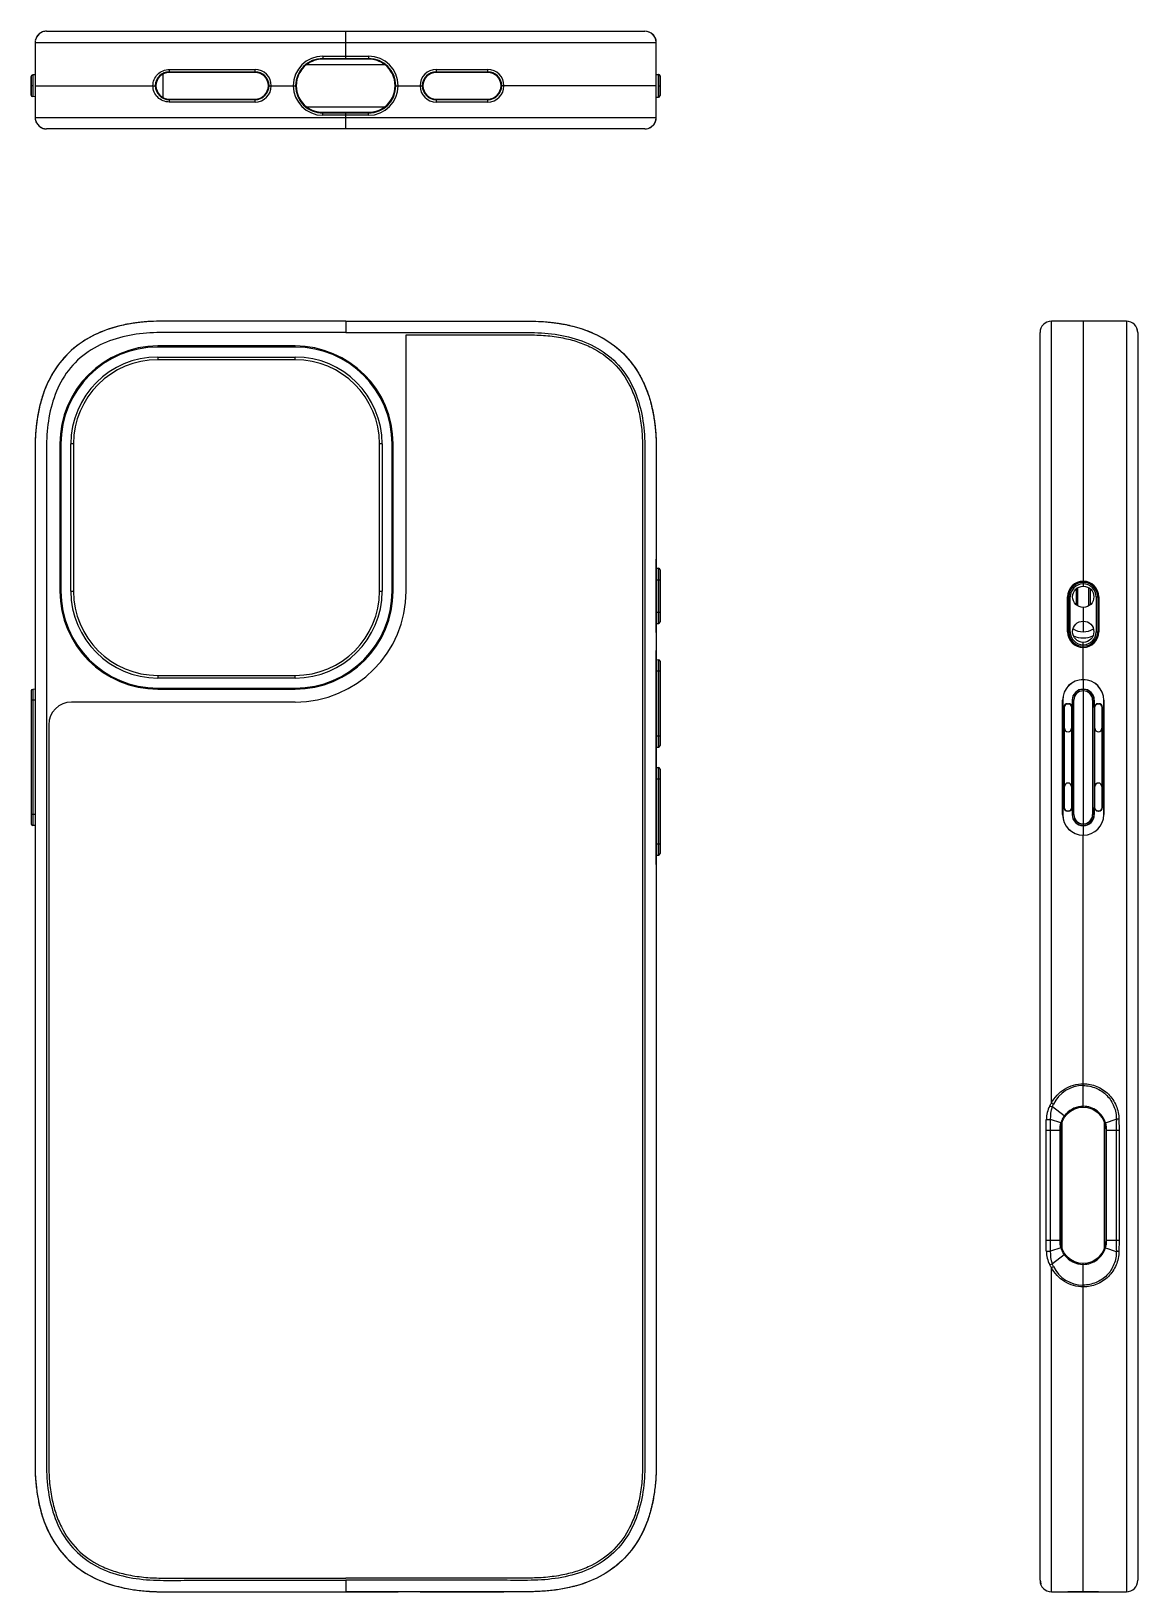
# Model space of a CAD drawing. Header units: millimetres. Extents: x 506 to 651, y 356 to 562.
import ezdxf

# ---------------------------------------------------------------- set-up
doc = ezdxf.new("R2010")
doc.units = ezdxf.units.MM
doc.header["$LTSCALE"] = 65.395
doc.layers.get('0').update_dxf_attribs({"linetype": 'CONTINUOUS'})

msp = doc.modelspace()

# ---------------------------------------------------------------- linework, layer by layer
at = {"color": 7, "linetype": 'Continuous'}
for p, q in [((508, 561.57), (507.48, 561.48)), ((508, 561.57), (586.67, 561.57)), ((547.34, 557.99), (547.34, 561.57)), ((506.51, 560.28), (506.5, 560.07)), ((506.5, 560.07), (506.5, 550.22)), ((506.5, 560.07), (588.17, 560.07)), ((588.17, 550.22), (588.17, 560.07)), ((524.15, 556.54), (524.15, 556.15)), ((524.15, 556.54), (535.42, 556.54)), ((535.42, 556.15), (535.42, 556.54)), ((552.47, 557.17), (542.2, 557.17)), ((544.34, 558.29), (544.34, 557.89)), ((544.34, 558.29), (550.34, 558.29)), ((544.34, 557.99), (550.34, 557.99)), ((550.34, 557.89), (544.34, 557.89)), ((550.34, 558.29), (550.34, 557.89)), ((559.25, 556.54), (566.01, 556.54)), ((559.25, 556.54), (559.25, 556.15)), ((566.01, 556.15), (566.01, 556.54)), ((506, 554.4), (506, 555.63)), ((506, 555.63), (506, 555.38)), ((506, 555.38), (506, 554.64)), ((506, 554.64), (506, 554.4)), ((506.19, 554.4), (506, 554.4)), ((506, 553.23), (506, 554.4)), ((506, 554.4), (506, 554.02)), ((506.5, 555.84), (506.19, 555.83)), ((506.19, 555.83), (506.19, 552.97)), ((506.5, 554.4), (522.31, 554.4)), ((523.35, 552.84), (523.35, 555.95)), ((524.15, 556.24), (535.42, 556.24)), ((535.42, 556.15), (524.15, 556.15)), ((537.26, 554.4), (540.75, 554.4)), ((553.92, 554.4), (557.41, 554.4)), ((559.25, 556.24), (566.01, 556.24)), ((566.01, 556.15), (559.25, 556.15)), ((588.17, 554.4), (567.85, 554.4)), ((588.17, 555.9), (588.47, 555.9)), ((588.17, 555.89), (588.48, 555.87)), ((588.47, 555.87), (588.47, 555.9)), ((588.48, 552.92), (588.48, 555.87)), ((588.48, 554.4), (588.67, 554.4)), ((588.67, 555.69), (588.67, 555.7)), ((588.67, 555.7), (588.67, 555.69)), ((588.67, 555.69), (588.67, 555.68)), ((588.67, 555.67), (588.67, 555.61)), ((588.67, 555.43), (588.67, 555.67)), ((588.67, 555.67), (588.67, 555.61)), ((588.67, 555.61), (588.67, 554.4)), ((588.67, 554.79), (588.67, 555.43)), ((588.67, 555.36), (588.67, 555.21)), ((588.67, 555.21), (588.67, 554.4)), ((588.67, 554.4), (588.67, 554.79)), ((588.67, 554.4), (588.67, 553.44)), ((588.67, 554.4), (588.67, 553.12)), ((588.67, 554), (588.67, 554.4)), ((506, 554.02), (506, 553.4)), ((506, 553.4), (506, 553.17)), ((506, 553.17), (506, 553.23)), ((506.5, 552.95), (506.19, 552.97)), ((524.15, 552.65), (524.15, 552.26)), ((524.15, 552.65), (535.42, 552.65)), ((535.42, 552.26), (524.15, 552.26)), ((535.42, 552.26), (535.42, 552.65)), ((559.25, 552.65), (566.01, 552.65)), ((559.25, 552.65), (559.25, 552.26)), ((566.01, 552.56), (559.25, 552.56)), ((566.01, 552.26), (559.25, 552.26)), ((566.01, 552.26), (566.01, 552.65)), ((588.17, 552.91), (588.48, 552.92)), ((588.17, 552.9), (588.47, 552.9)), ((588.47, 552.9), (588.47, 552.92)), ((588.67, 553.36), (588.67, 554)), ((588.67, 553.12), (588.67, 553.36)), ((588.67, 553.12), (588.67, 553.18)), ((588.67, 553.11), (588.67, 553.16)), ((588.67, 553.11), (588.67, 553.11)), ((588.67, 553.11), (588.67, 553.1)), ((588.67, 553.1), (588.67, 553.11)), ((506.5, 550.22), (506.51, 550.01)), ((506.5, 550.22), (588.17, 550.22)), ((542.2, 551.62), (552.47, 551.62)), ((544.34, 550.51), (544.34, 550.91)), ((544.34, 550.91), (550.34, 550.91)), ((550.34, 550.81), (544.34, 550.81)), ((550.34, 550.51), (544.34, 550.51)), ((547.34, 548.72), (547.34, 550.81)), ((550.34, 550.51), (550.34, 550.91)), ((506.51, 550.01), (506.68, 549.5)), ((507.47, 548.82), (508, 548.72)), ((586.67, 548.72), (508, 548.72)), ((586.67, 548.72), (587.12, 548.79)), ((587.12, 548.79), (587.52, 548.99)), ((547.34, 523.44), (547.34, 521.94)), ((640.12, 420.57), (640.12, 523.44)), ((649.97, 523.44), (640.12, 523.44)), ((644.3, 523.44), (644.3, 488.58)), ((649.97, 523.44), (649.97, 356.32)), ((638.62, 357.82), (638.62, 521.94)), ((651.47, 521.94), (651.39, 522.4)), ((651.47, 521.94), (651.41, 522.36)), ((651.47, 521.94), (651.47, 357.82)), ((522.64, 520.17), (522.64, 520.03)), ((540.7, 520.17), (522.64, 520.17)), ((540.7, 520.03), (522.64, 520.03)), ((540.7, 520.03), (540.7, 520.17)), ((522.64, 518.72), (522.64, 518.37)), ((522.64, 518.72), (540.7, 518.72)), ((540.7, 518.37), (522.64, 518.37)), ((540.7, 518.37), (540.7, 518.72)), ((509.77, 507.29), (509.77, 487.92)), ((509.9, 507.29), (509.77, 507.29)), ((509.9, 507.29), (509.9, 487.92)), ((511.22, 487.92), (511.22, 507.29)), ((511.57, 507.29), (511.22, 507.29)), ((511.57, 507.29), (511.57, 487.92)), ((551.78, 487.92), (551.78, 507.29)), ((552.13, 507.29), (551.78, 507.29)), ((552.13, 507.29), (552.13, 487.92)), ((553.44, 487.92), (553.44, 507.29)), ((553.58, 507.29), (553.44, 507.29)), ((553.58, 487.92), (553.58, 507.29)), ((588.17, 489.43), (588.17, 492.15)), ((588.17, 490.93), (588.47, 490.93)), ((588.47, 489.43), (588.47, 490.93)), ((588.67, 490.7), (588.67, 490.73)), ((588.67, 490.73), (588.67, 489.43)), ((588.67, 490.62), (588.67, 490.7)), ((588.67, 489.83), (588.67, 490.62)), ((506.5, 489.23), (506.5, 488.84)), ((506.5, 488.84), (506.5, 487.18)), ((588.17, 489.43), (588.67, 489.43)), ((588.17, 488.93), (588.17, 489.43)), ((588.17, 485.68), (588.17, 488.93)), ((588.47, 485.18), (588.47, 489.43)), ((588.67, 489.43), (588.67, 489.83)), ((588.67, 485.18), (588.67, 489.43)), ((588.67, 489.43), (588.67, 489.02)), ((588.67, 489.02), (588.67, 485.6)), ((506.5, 487.18), (506.5, 482.58)), ((509.77, 487.92), (509.9, 487.92)), ((511.22, 487.92), (511.57, 487.92)), ((551.78, 487.92), (552.13, 487.92)), ((553.44, 487.92), (553.58, 487.92)), ((642.25, 482.58), (642.25, 487.18)), ((642.25, 487.18), (642.6, 487.18)), ((642.4, 482.58), (642.4, 487.18)), ((642.6, 482.58), (642.6, 487.18)), ((643.4, 486.11), (643.4, 488.25)), ((643.6, 485.99), (643.6, 488.36)), ((645, 488.36), (645, 485.99)), ((645.2, 488.25), (645.2, 486.11)), ((646, 487.18), (646, 482.58)), ((646, 487.18), (646.35, 487.18)), ((646.2, 487.18), (646.2, 482.58)), ((646.35, 487.18), (646.35, 482.58)), ((588.17, 485.18), (588.17, 485.68)), ((588.17, 482.47), (588.17, 485.18)), ((588.17, 485.18), (588.67, 485.18)), ((588.47, 483.68), (588.47, 485.18)), ((588.67, 485.6), (588.67, 485.18)), ((588.67, 484.76), (588.67, 485.18)), ((588.67, 485.18), (588.67, 483.88)), ((588.67, 484.15), (588.67, 484.76)), ((644.3, 485.78), (644.3, 482.58)), ((506.5, 482.58), (506.5, 480.92)), ((588.17, 483.68), (588.47, 483.68)), ((588.17, 482.47), (588.17, 480.14)), ((588.67, 483.92), (588.67, 484.15)), ((588.67, 483.88), (588.67, 483.92)), ((642.25, 482.58), (642.6, 482.58)), ((646, 482.58), (646.35, 482.58)), ((506.5, 480.92), (506.5, 480.53)), ((506.5, 480.53), (506.5, 476.29)), ((644.3, 476.29), (644.3, 481.18)), ((588.17, 477.43), (588.17, 480.14)), ((588.17, 478.92), (588.48, 478.9)), ((588.48, 477.43), (588.48, 478.9)), ((588.67, 478.67), (588.67, 478.7)), ((588.67, 478.7), (588.67, 477.43)), ((588.67, 478.43), (588.67, 478.67)), ((588.67, 477.83), (588.67, 478.43)), ((506.5, 476.29), (506.5, 473.58)), ((522.64, 476.84), (522.64, 476.49)), ((522.64, 476.84), (540.7, 476.84)), ((540.7, 476.49), (522.64, 476.49)), ((540.7, 476.49), (540.7, 476.84)), ((588.17, 477.43), (588.67, 477.43)), ((588.17, 476.93), (588.17, 477.43)), ((588.17, 476.43), (588.17, 476.93)), ((588.17, 469.89), (588.17, 476.43)), ((588.48, 468.89), (588.48, 477.43)), ((588.67, 477.43), (588.67, 477.83)), ((588.67, 468.89), (588.67, 477.43)), ((588.67, 477.43), (588.67, 468.89)), ((644.3, 476.28), (644.3, 475.03)), ((506, 474.81), (506, 474.57)), ((506, 474.81), (506, 473.58)), ((506, 474.57), (506, 473.95)), ((506.5, 475.02), (506.19, 475.01)), ((506.19, 475.01), (506.19, 473.58)), ((522.64, 475.18), (522.64, 475.04)), ((522.64, 475.18), (540.7, 475.18)), ((522.64, 475.04), (540.7, 475.04)), ((540.7, 475.04), (540.7, 475.18)), ((644.3, 475.01), (644.3, 457.11)), ((506, 473.95), (506, 473.58)), ((506.5, 473.58), (506, 473.58)), ((506, 473.58), (506, 458.54)), ((506, 473.58), (506, 458.54)), ((506.19, 473.58), (506.19, 458.54)), ((506.5, 473.58), (506.5, 473.12)), ((506.5, 473.12), (506.5, 472.63)), ((506.5, 472.63), (506.5, 459.49)), ((641.58, 458.54), (641.58, 473.58)), ((641.6, 473.58), (641.58, 473.58)), ((641.6, 473.58), (641.6, 458.54)), ((641.75, 459.49), (641.75, 472.63)), ((641.75, 472.63), (641.8, 472.63)), ((641.8, 472.63), (641.8, 459.49)), ((641.84, 472.63), (641.84, 472.81)), ((641.84, 469.89), (641.84, 472.63)), ((642.25, 473.12), (642.25, 473.08)), ((642.25, 473.12), (642.35, 473.12)), ((642.35, 473.08), (642.25, 473.08)), ((642.35, 473.12), (642.35, 473.08)), ((642.75, 472.81), (642.75, 472.63)), ((642.75, 472.63), (642.75, 469.89)), ((642.84, 472.63), (642.8, 472.63)), ((642.8, 459.49), (642.8, 472.63)), ((642.84, 473.58), (642.84, 472.63)), ((642.84, 473.58), (643.07, 473.58)), ((642.87, 458.54), (642.87, 473.58)), ((643.07, 458.54), (643.07, 473.58)), ((645.53, 473.58), (645.53, 458.54)), ((645.75, 473.58), (645.53, 473.58)), ((645.73, 473.58), (645.73, 458.54)), ((645.75, 472.63), (645.75, 473.58)), ((645.75, 472.63), (645.8, 472.63)), ((645.8, 472.63), (645.8, 459.49)), ((645.84, 472.63), (645.84, 472.81)), ((645.84, 469.89), (645.84, 472.63)), ((646.25, 473.12), (646.25, 473.08)), ((646.25, 473.12), (646.35, 473.12)), ((646.35, 473.08), (646.25, 473.08)), ((646.35, 473.12), (646.35, 473.08)), ((646.75, 472.81), (646.75, 472.63)), ((646.75, 472.63), (646.75, 469.89)), ((646.84, 472.63), (646.8, 472.63)), ((646.8, 459.49), (646.8, 472.63)), ((646.84, 472.63), (646.84, 459.49)), ((647, 458.54), (647, 473.58)), ((647, 473.58), (647.01, 473.58)), ((647.01, 473.58), (647.01, 458.54)), ((588.17, 469.85), (588.17, 469.89)), ((588.17, 469.39), (588.17, 469.85)), ((588.17, 462.73), (588.17, 469.39)), ((588.17, 468.89), (588.67, 468.89)), ((588.48, 467.41), (588.48, 468.89)), ((588.67, 468.5), (588.67, 468.89)), ((588.67, 468.89), (588.67, 467.61)), ((588.67, 467.86), (588.67, 468.5)), ((588.17, 467.4), (588.48, 467.41)), ((588.67, 467.61), (588.67, 467.86)), ((588.17, 464.72), (588.48, 464.71)), ((588.48, 463.23), (588.48, 464.71)), ((588.67, 464.47), (588.67, 464.51)), ((588.67, 464.51), (588.67, 463.23)), ((588.67, 464.23), (588.67, 464.47)), ((588.67, 463.63), (588.67, 464.23)), ((588.17, 463.23), (588.67, 463.23)), ((588.17, 462.27), (588.17, 462.73)), ((588.17, 462.23), (588.17, 462.27)), ((588.17, 455.69), (588.17, 462.23)), ((588.48, 454.69), (588.48, 463.23)), ((588.67, 463.23), (588.67, 463.63)), ((588.67, 454.69), (588.67, 463.23)), ((588.67, 463.23), (588.67, 454.69)), ((641.84, 459.49), (641.84, 462.23)), ((642.75, 462.23), (642.75, 459.49)), ((645.84, 459.49), (645.84, 462.23)), ((646.75, 462.23), (646.75, 459.49)), ((506.5, 458.54), (506, 458.54)), ((506, 458.54), (506, 458.14)), ((506, 458.54), (506, 457.31)), ((506, 458.14), (506, 457.57)), ((506.19, 458.54), (506.19, 457.11)), ((506.5, 459.49), (506.5, 459)), ((506.5, 459), (506.5, 458.54)), ((506.5, 458.54), (506.5, 455.83)), ((641.6, 458.54), (641.58, 458.54)), ((641.75, 459.49), (641.8, 459.49)), ((641.84, 459.3), (641.84, 459.49)), ((642.25, 459), (642.25, 459.04)), ((642.25, 459.04), (642.35, 459.04)), ((642.35, 459), (642.25, 459)), ((642.35, 459), (642.35, 459.04)), ((642.75, 459.49), (642.75, 459.3)), ((642.84, 459.49), (642.8, 459.49)), ((642.84, 459.49), (642.84, 458.54)), ((642.84, 458.54), (643.07, 458.54)), ((645.75, 458.54), (645.53, 458.54)), ((645.75, 458.54), (645.75, 459.49)), ((645.75, 459.49), (645.8, 459.49)), ((645.84, 459.3), (645.84, 459.49)), ((646.25, 459), (646.25, 459.04)), ((646.25, 459.04), (646.35, 459.04)), ((646.35, 459), (646.25, 459)), ((646.35, 459), (646.35, 459.04)), ((646.75, 459.49), (646.75, 459.3)), ((646.84, 459.49), (646.8, 459.49)), ((647, 458.54), (647.01, 458.54)), ((506, 457.57), (506, 457.34)), ((506, 457.34), (506, 457.31)), ((506.5, 457.09), (506.19, 457.11)), ((506.5, 455.83), (506.5, 423.13)), ((588.17, 455.19), (588.17, 455.69)), ((644.3, 457.09), (644.3, 455.84)), ((644.3, 420.01), (644.3, 455.83)), ((588.17, 454.69), (588.17, 455.19)), ((588.17, 454.69), (588.67, 454.69)), ((588.17, 451.98), (588.17, 454.69)), ((588.48, 453.21), (588.48, 454.69)), ((588.67, 454.3), (588.67, 454.69)), ((588.67, 454.69), (588.67, 453.41)), ((588.67, 453.66), (588.67, 454.3)), ((588.67, 453.41), (588.67, 453.66)), ((588.17, 453.2), (588.48, 453.21)), ((506.5, 423.13), (506.5, 422.6)), ((506.5, 422.6), (506.5, 420.58)), ((506.5, 420.58), (506.5, 420.45)), ((506.5, 420.45), (506.5, 418.46)), ((640.12, 420.57), (640.38, 420.44)), ((641.81, 418.9), (640.24, 420.09)), ((506.5, 418.46), (506.5, 417.01)), ((506.5, 417.01), (506.5, 402.54)), ((639.43, 417.01), (641.3, 417.01)), ((639.43, 402.54), (639.43, 417.01)), ((641.36, 417.99), (640.02, 418.43)), ((640.02, 402.54), (640.02, 417.01)), ((641.21, 417.01), (641.21, 402.54)), ((641.3, 417.01), (641.3, 402.54)), ((641.52, 401.41), (641.52, 418.14)), ((647.07, 418.1), (647.07, 401.43)), ((647.24, 417.99), (648.65, 418.46)), ((647.3, 417.01), (649.01, 417.01)), ((647.3, 402.54), (647.3, 417.01)), ((647.38, 402.54), (647.38, 417.01)), ((649, 418.46), (648.65, 418.46)), ((648.65, 417.01), (648.65, 402.54)), ((649, 418.46), (649.01, 417.01)), ((649.01, 417.01), (649.01, 402.54)), ((506.5, 402.54), (506.5, 401.08)), ((639.43, 402.54), (641.3, 402.54)), ((647.3, 402.54), (649.01, 402.54)), ((649.01, 402.54), (649, 401.08)), ((506.5, 401.08), (506.5, 399.1)), ((641.36, 401.56), (640.02, 401.11)), ((641.81, 400.65), (640.24, 399.45)), ((647.24, 401.56), (648.65, 401.09)), ((649, 401.08), (648.65, 401.09)), ((506.5, 399.1), (506.5, 398.97)), ((506.5, 398.97), (506.5, 398.97)), ((506.5, 398.97), (506.5, 396.79)), ((640.12, 398.97), (640.38, 399.11)), ((640.12, 356.31), (640.12, 398.97)), ((644.3, 356.31), (644.3, 399.54)), ((506.5, 396.79), (506.5, 396.41)), ((547.34, 357.82), (547.34, 356.32)), ((638.62, 357.82), (638.71, 357.35)), ((638.62, 357.82), (638.69, 357.4)), ((651.44, 357.5), (651.45, 357.61)), ((521.95, 356.35), (522, 356.34)), ((535.42, 356.32), (537.56, 356.32)), ((537.56, 356.32), (540.45, 356.32)), ((540.45, 356.32), (544.34, 356.32)), ((544.34, 356.32), (550.34, 356.32)), ((550.34, 356.32), (554.22, 356.32)), ((557.11, 356.32), (554.22, 356.32)), ((557.11, 356.32), (559.25, 356.32)), ((566.01, 356.32), (568.15, 356.32)), ((640.12, 356.31), (649.97, 356.32)), ((642.16, 356.31), (642.17, 356.31)), ((642.51, 356.32), (642.27, 356.32)), ((642.57, 356.32), (642.29, 356.32)), ((642.29, 356.32), (642.44, 356.32)), ((642.44, 356.32), (642.61, 356.32)), ((644.3, 356.32), (642.51, 356.32)), ((644.3, 356.32), (642.57, 356.32)), ((642.61, 356.32), (644.3, 356.32)), ((644.3, 356.32), (645.98, 356.32)), ((646.15, 356.32), (644.3, 356.32)), ((646.09, 356.32), (644.3, 356.32)), ((645.98, 356.32), (646.25, 356.32)), ((646.15, 356.32), (646.09, 356.32)), ((646.3, 356.32), (646.15, 356.32)), ((646.32, 356.32), (646.15, 356.32)), ((646.42, 356.31), (646.44, 356.31))]:
    msp.add_line(p, q, dxfattribs=at)
at = {"color": 6, "linetype": 'Continuous'}
for p, q in [((555.28, 487.92), (555.28, 521.64)), ((540.7, 473.34), (511.3, 473.34))]:
    msp.add_line(p, q, dxfattribs=at)
at = {"color": 7, "linetype": 'Continuous'}
for points in [[(507.47, 561.48), (507.02, 561.21), (506.68, 560.79), (506.51, 560.29)], [(588.17, 560.07), (588.17, 560.17), (588.07, 560.61), (587.85, 561), (587.52, 561.31), (587.12, 561.51), (586.67, 561.57)], [(588.07, 549.68), (588.17, 550.12), (588.17, 550.22)], [(506.68, 549.5), (507.02, 549.09), (507.47, 548.82)], [(587.52, 548.98), (587.85, 549.29), (588.07, 549.68)]]:
    msp.add_lwpolyline(points, dxfattribs=at)
for centre in [(644.3, 487.18), (644.3, 482.58)]:
    msp.add_circle(centre, 1.4, dxfattribs=at)
for centre, radius, start, end in [((508, 560.07), 1.5, 154.1043, 167.2548), ((508, 560.07), 1.5, 127.4154, 146.5444), ((508, 560.07), 1.5, 90, 110.3259), ((586.67, 560.07), 1.5, 0.0325, 90), ((508, 560.07), 1.5, 174.5425, 179.9675), ((535.42, 554.4), 2.14, 270.0083, 89.9976), ((544.34, 554.4), 3.89, 90.0012, 269.999), ((544.34, 554.4), 3.59, 90, 270), ((544.34, 554.4), 3.5, 127.5467, 232.4533), ((550.34, 554.4), 3.89, 270.0011, 89.999), ((550.34, 554.4), 3.59, 270, 90), ((550.34, 554.4), 3.5, 307.5467, 52.4533), ((559.25, 554.4), 2.14, 90.008, 269.9974), ((566.01, 554.4), 2.14, 270.0011, 89.9994), ((506.2, 555.63), 0.2, 92.9988, 179.9701), ((524.15, 554.4), 1.84, 90.0134, 269.9898), ((524.15, 554.4), 1.75, 90, 270), ((535.42, 554.4), 1.84, 270, 90), ((535.42, 554.4), 1.75, 270, 90), ((559.25, 554.4), 1.84, 90, 270), ((559.25, 554.4), 1.75, 90, 270), ((566.01, 554.4), 1.84, 270, 90), ((566.01, 554.4), 1.75, 270, 90), ((588.47, 555.7), 0.2, 0.0359, 90), ((588.47, 555.67), 0.2, 0.0073, 87), ((506.2, 553.17), 0.2, 180.0071, 267), ((588.47, 553.1), 0.2, 270, 359.9926), ((588.47, 553.12), 0.2, 272.9986, 359.9654), ((586.67, 550.22), 1.5, 320.6249, 359.9761), ((508, 550.22), 1.5, 188.7528, 202.3707), ((507.11, 549.76), 0.5, 183.0018, 202.4036), ((508, 550.22), 1.5, 232.5808, 249.6716), ((508, 550.22), 1.5, 251.877, 270), ((586.67, 550.22), 1.5, 270, 304.1053), ((640.12, 521.94), 1.5, 90.0239, 180), ((649.97, 521.94), 1.5, 0, 89.9675), ((522.64, 507.29), 12.88, 90, 180), ((522.64, 507.29), 12.74, 90, 180), ((540.7, 507.29), 12.88, 0, 90), ((540.7, 507.29), 12.74, 0, 90), ((522.64, 507.29), 11.43, 90, 180), ((522.64, 507.29), 11.08, 90, 180), ((540.7, 507.29), 11.43, 0, 90), ((540.7, 507.29), 11.08, 0, 90), ((588.47, 490.73), 0.2, 0.0206, 90), ((644.3, 487.18), 2.05, 0.0077, 179.9976), ((644.3, 487.18), 1.9, 0, 180), ((644.3, 487.18), 1.7, 91.5778, 179.9917), ((644.3, 487.2), 1.67, 89.9812, 91.5755), ((644.3, 487.18), 1.7, 0.0164, 89.9674), ((522.64, 487.92), 12.88, 180, 270), ((522.64, 487.92), 12.74, 180, 270), ((522.64, 487.92), 11.43, 180, 270), ((522.64, 487.92), 11.08, 180, 270), ((540.7, 487.92), 12.88, 270, 360), ((540.7, 487.92), 12.74, 270, 360), ((540.7, 487.92), 11.43, 270, 360), ((540.7, 487.92), 11.08, 270, 360), ((588.47, 483.88), 0.2, 270, 359.9991), ((644.3, 482.58), 2.05, 180.0088, 359.9923), ((644.3, 482.58), 1.9, 180, 360), ((644.3, 482.58), 1.7, 180.0163, 269.9708), ((644.3, 485.18), 2.6, 239.1042, 300.8933), ((644.3, 482.58), 1.7, 271.5773, 359.9923), ((644.3, 485.18), 3.4, 247.919, 292.079), ((644.3, 482.55), 1.67, 269.9893, 271.5815), ((588.47, 478.7), 0.2, 0.0203, 87.0011), ((644.3, 473.58), 2.71, 0, 180), ((644.3, 473.58), 2.7, 0, 180), ((506.2, 474.81), 0.2, 93, 180.001), ((644.3, 473.58), 1.46, 0, 180), ((644.3, 473.58), 1.43, 0, 180), ((644.3, 473.58), 1.23, 0.0085, 179.9865), ((642.25, 472.63), 0.495, 90, 180), ((642.25, 472.63), 0.45, 90, 180), ((642.35, 472.63), 0.495, 0, 90), ((642.35, 472.63), 0.45, 0, 90), ((646.25, 472.63), 0.495, 90, 180), ((646.25, 472.63), 0.45, 90, 180), ((646.35, 472.63), 0.495, 0, 90), ((646.35, 472.63), 0.45, 0, 90), ((642.3, 469.89), 0.455, 180, 360), ((646.3, 469.89), 0.455, 180, 360), ((588.47, 467.61), 0.2, 273.0001, 0.0014), ((588.47, 464.51), 0.2, 0.0203, 87.0011), ((642.3, 462.23), 0.455, 0, 180), ((646.3, 462.23), 0.455, 0, 180), ((644.3, 458.54), 2.71, 180, 0), ((644.3, 458.54), 2.7, 180, 360), ((642.25, 459.49), 0.495, 180, 270), ((642.25, 459.49), 0.45, 180, 270), ((642.35, 459.49), 0.495, 270, 360), ((642.35, 459.49), 0.45, 270, 360), ((644.3, 458.54), 1.46, 180, 360), ((644.3, 458.54), 1.43, 180, 360), ((644.3, 458.54), 1.23, 180.0137, 359.9941), ((646.25, 459.49), 0.495, 180, 270), ((646.25, 459.49), 0.45, 180, 270), ((646.35, 459.49), 0.495, 270, 360), ((646.35, 459.49), 0.45, 270, 360), ((506.2, 457.31), 0.2, 180.0161, 267.0008), ((588.47, 453.41), 0.2, 273.0001, 0.0014), ((644.3, 418.54), 4.35, 90.0035, 154.1708), ((643.58, 418.34), 4.13, 153.1306, 178.5221), ((644.3, 417.01), 3, 0, 180), ((644.36, 417.05), 3.15, 144.0633, 150.0821), ((644.28, 417.11), 3.05, 137.2155, 144.0835), ((644.3, 417.09), 3.07, 89.9591, 137.149), ((413.7, 416.98), 226.31, 0.0059, 0.3673), ((644.65, 417.01), 3.44, 163.4312, 179.9972), ((644.19, 417.14), 2.96, 156.9411, 163.4173), ((644.24, 417.12), 3.01, 150.0967, 156.9197), ((643.94, 417), 3.44, 8.2993, 16.5788), ((643.95, 417.01), 3.43, 0.0048, 8.2882), ((930.78, 417.02), 282.13, 179.7088, 180.0036), ((414.12, 402.56), 225.9, 359.6324, 359.9944), ((644.65, 402.54), 3.44, 180.0046, 188.2779), ((644.3, 402.54), 3, 180, 360), ((643.95, 402.54), 3.43, 348.9466, 359.997), ((928.19, 402.51), 279.54, 179.9951, 180.2927), ((643.58, 401.21), 4.13, 181.4784, 206.8676), ((644.66, 402.54), 3.45, 188.2882, 196.5646), ((644.19, 402.4), 2.96, 196.5837, 203.2239), ((644.24, 402.43), 3.01, 203.2453, 210.0189), ((644.36, 402.49), 3.15, 210.0321, 215.936), ((644.29, 402.45), 3.07, 216.0016, 270.0617), ((643.94, 402.54), 3.44, 343.4173, 348.9439), ((644.3, 401), 4.35, 205.8286, 269.9975), ((640.12, 357.81), 1.5, 180, 269.9761), ((649.97, 357.82), 1.5, 270.0325, 360)]:
    msp.add_arc(centre, radius, start, end, dxfattribs=at)
at = {"color": 6, "linetype": 'Continuous'}
for centre, radius, start, end in [((540.7, 487.92), 14.58, 270, 360), ((511.3, 470.34), 3, 90, 180)]:
    msp.add_arc(centre, radius, start, end, dxfattribs=at)
at = {"color": 7, "linetype": 'Continuous'}
for points, knots in [([(522, 554.4), (522, 554.68), (522.11, 555.24), (522.59, 555.95), (523.31, 556.43), (523.87, 556.54), (524.15, 556.54)], [0, 0, 0, 0, 0.250003, 0.499956, 0.749947, 1, 1, 1, 1]), ([(544.34, 557.89), (543.95, 557.89), (543.19, 557.77), (542.5, 557.4), (542.2, 557.17)], [0, 0, 0, 0, 0.500394, 1, 1, 1, 1]), ([(552.47, 557.17), (552.17, 557.4), (551.48, 557.77), (550.72, 557.89), (550.34, 557.89)], [0, 0, 0, 0, 0.499606, 1, 1, 1, 1]), ([(524.15, 552.26), (523.87, 552.26), (523.31, 552.37), (522.59, 552.84), (522.11, 553.55), (522, 554.12), (522, 554.4)], [0, 0, 0, 0, 0.250041, 0.500046, 0.750012, 1, 1, 1, 1]), ([(542.2, 551.62), (542.5, 551.39), (543.19, 551.03), (543.95, 550.91), (544.34, 550.91)], [0, 0, 0, 0, 0.499606, 1, 1, 1, 1]), ([(550.34, 550.91), (550.72, 550.91), (551.48, 551.03), (552.17, 551.39), (552.47, 551.62)], [0, 0, 0, 0, 0.500394, 1, 1, 1, 1]), ([(524.78, 523.44), (524.18, 523.44), (522.98, 523.45), (521.18, 523.38), (519.39, 523.18), (517.03, 522.73), (514.17, 521.73), (511.14, 519.7), (508.82, 516.88), (507.34, 513.56), (506.73, 510.61), (506.52, 508.22), (506.5, 507.02), (506.5, 506.42)], [0, 0, 0, 0, 0.062506, 0.125002, 0.187519, 0.250044, 0.374887, 0.500047, 0.625191, 0.750116, 0.875004, 0.937502, 1, 1, 1, 1]), ([(547.34, 523.44), (544.88, 523.44), (539.97, 523.44), (533.83, 523.44), (529.53, 523.44), (527.07, 523.44), (525.23, 523.43), (523.39, 523.45), (521.54, 523.41), (519.71, 523.23), (517.29, 522.8), (514.35, 521.82), (511.22, 519.79), (509.22, 517.39), (508.07, 515.21), (507.42, 513.48), (506.96, 511.7), (506.66, 509.88), (506.51, 508.04), (506.49, 506.2), (506.5, 504.35), (506.5, 501.9), (506.5, 498.83), (506.5, 495.14), (506.5, 490.23), (506.5, 484.09), (506.5, 476.72), (506.5, 469.35), (506.5, 461.98), (506.5, 452.16), (506.5, 439.88), (506.5, 427.6), (506.5, 417.77), (506.5, 410.4), (506.5, 403.03), (506.5, 395.67), (506.5, 389.53), (506.5, 384.61), (506.5, 380.93), (506.5, 377.86), (506.5, 375.4), (506.49, 373.56), (506.51, 371.72), (506.66, 369.88), (506.96, 368.06), (507.42, 366.27), (508.07, 364.54), (509.22, 362.37), (511.22, 359.97), (514.35, 357.93), (517.29, 356.96), (519.71, 356.53), (521.54, 356.35), (523.39, 356.31), (525.23, 356.32), (527.07, 356.32), (529.53, 356.32), (533.83, 356.32), (539.97, 356.32), (544.88, 356.32), (547.34, 356.32)], [0, 0, 0, 0, 0.031249, 0.062498, 0.078123, 0.085935, 0.093747, 0.101559, 0.10937, 0.117183, 0.124997, 0.140598, 0.156235, 0.171872, 0.179701, 0.187513, 0.195326, 0.203137, 0.210948, 0.218759, 0.226571, 0.234383, 0.250008, 0.265632, 0.281257, 0.312506, 0.343755, 0.375004, 0.406253, 0.437502, 0.5, 0.562498, 0.593747, 0.624996, 0.656245, 0.687494, 0.718743, 0.734368, 0.749992, 0.765617, 0.773429, 0.781241, 0.789052, 0.796863, 0.804674, 0.812487, 0.820299, 0.828128, 0.843765, 0.859402, 0.875003, 0.882817, 0.89063, 0.898441, 0.906253, 0.914065, 0.921877, 0.937502, 0.968751, 1, 1, 1, 1]), ([(547.34, 523.44), (543.58, 523.44), (537.94, 523.44), (530.42, 523.44), (526.66, 523.44), (524.78, 523.44)], [0, 0, 0, 0, 0.5, 0.75, 1, 1, 1, 1]), ([(547.34, 523.44), (551.11, 523.44), (556.78, 523.44), (564.34, 523.44), (568.12, 523.44), (570.01, 523.44)], [0, 0, 0, 0, 0.5, 0.75, 1, 1, 1, 1]), ([(547.34, 523.44), (549.79, 523.44), (554.7, 523.44), (560.84, 523.44), (565.14, 523.44), (567.6, 523.44), (569.44, 523.43), (571.28, 523.45), (573.13, 523.41), (574.96, 523.23), (577.38, 522.8), (580.32, 521.82), (583.45, 519.79), (585.45, 517.39), (586.6, 515.21), (587.25, 513.48), (587.71, 511.7), (588.01, 509.88), (588.16, 508.04), (588.18, 506.2), (588.17, 504.35), (588.17, 501.9), (588.17, 498.83), (588.17, 495.14), (588.17, 490.23), (588.17, 484.09), (588.17, 476.72), (588.17, 469.35), (588.17, 461.98), (588.17, 452.16), (588.17, 439.88), (588.17, 427.6), (588.17, 417.77), (588.17, 410.4), (588.17, 403.03), (588.17, 395.67), (588.17, 389.53), (588.17, 384.61), (588.17, 380.93), (588.17, 377.86), (588.17, 375.4), (588.18, 373.56), (588.16, 371.72), (588.01, 369.88), (587.71, 368.06), (587.25, 366.27), (586.6, 364.54), (585.45, 362.37), (583.45, 359.97), (580.32, 357.93), (577.38, 356.96), (574.96, 356.53), (573.13, 356.35), (571.28, 356.31), (569.44, 356.32), (567.6, 356.32), (565.14, 356.32), (560.84, 356.32), (554.7, 356.32), (549.79, 356.32), (547.34, 356.32)], [0, 0, 0, 0, 0.031249, 0.062498, 0.078123, 0.085935, 0.093747, 0.101559, 0.10937, 0.117183, 0.124997, 0.140598, 0.156235, 0.171872, 0.179701, 0.187513, 0.195326, 0.203137, 0.210948, 0.218759, 0.226571, 0.234383, 0.250008, 0.265632, 0.281257, 0.312506, 0.343755, 0.375004, 0.406253, 0.437502, 0.5, 0.562498, 0.593747, 0.624996, 0.656245, 0.687494, 0.718743, 0.734368, 0.749992, 0.765617, 0.773429, 0.781241, 0.789052, 0.796863, 0.804674, 0.812487, 0.820299, 0.828128, 0.843765, 0.859402, 0.875003, 0.882817, 0.89063, 0.898441, 0.906253, 0.914065, 0.921877, 0.937502, 0.968751, 1, 1, 1, 1]), ([(570.01, 523.44), (570.63, 523.44), (571.87, 523.45), (573.72, 523.37), (575.57, 523.14), (578, 522.63), (580.93, 521.52), (583.98, 519.3), (586.22, 516.26), (587.34, 513.34), (587.86, 510.91), (588.09, 509.07), (588.18, 507.21), (588.17, 505.97), (588.17, 505.35)], [0, 0, 0, 0, 0.062505, 0.125, 0.187517, 0.25004, 0.37488, 0.500015, 0.625148, 0.749995, 0.812507, 0.875, 0.937496, 1, 1, 1, 1]), ([(547.34, 521.94), (544.93, 521.94), (540.11, 521.94), (534.09, 521.94), (529.88, 521.94), (527.47, 521.94), (525.66, 521.94), (523.86, 521.94), (521.45, 521.93), (518.45, 521.58), (514.99, 520.48), (511.94, 518.44), (509.74, 515.51), (508.49, 512.09), (507.97, 508.5), (508.01, 504.89), (508, 501.28), (508, 496.46), (508, 490.44), (508, 483.22), (508, 476), (508, 468.77), (508, 461.55), (508, 451.92), (508, 439.88), (508, 427.84), (508, 418.21), (508, 410.98), (508, 403.76), (508, 396.53), (508, 389.31), (508, 383.29), (508, 378.47), (508.01, 374.86), (507.97, 371.25), (508.49, 367.66), (509.74, 364.24), (511.94, 361.31), (514.99, 359.28), (518.45, 358.18), (521.45, 357.83), (523.86, 357.81), (525.66, 357.82), (527.47, 357.82), (529.88, 357.82), (534.09, 357.82), (540.11, 357.82), (544.93, 357.82), (547.34, 357.82)], [0, 0, 0, 0, 0.031265, 0.062529, 0.078161, 0.085978, 0.093794, 0.10161, 0.109425, 0.12504, 0.140637, 0.156214, 0.171788, 0.18738, 0.202993, 0.218621, 0.234254, 0.249886, 0.28115, 0.312415, 0.34368, 0.374944, 0.406209, 0.437473, 0.500002, 0.562532, 0.593796, 0.625061, 0.656325, 0.68759, 0.718854, 0.750119, 0.765751, 0.781384, 0.797012, 0.812625, 0.828216, 0.843787, 0.859362, 0.87496, 0.890575, 0.89839, 0.906206, 0.914022, 0.921839, 0.937471, 0.968735, 1, 1, 1, 1]), ([(547.34, 521.94), (549.74, 521.94), (554.56, 521.94), (560.58, 521.94), (564.79, 521.94), (567.2, 521.94), (569.01, 521.94), (570.81, 521.94), (573.22, 521.93), (576.22, 521.58), (579.68, 520.48), (582.73, 518.44), (584.93, 515.51), (586.18, 512.09), (586.7, 508.5), (586.66, 504.89), (586.67, 501.28), (586.67, 496.46), (586.67, 490.44), (586.67, 483.22), (586.67, 476), (586.67, 468.77), (586.67, 461.55), (586.67, 451.92), (586.67, 439.88), (586.67, 427.84), (586.67, 418.21), (586.67, 410.98), (586.67, 403.76), (586.67, 396.53), (586.67, 389.31), (586.67, 383.29), (586.67, 378.47), (586.66, 374.86), (586.7, 371.25), (586.18, 367.66), (584.93, 364.24), (582.73, 361.31), (579.68, 359.28), (576.22, 358.18), (573.22, 357.83), (570.81, 357.81), (569.01, 357.82), (567.2, 357.82), (564.79, 357.82), (560.58, 357.82), (554.56, 357.82), (549.74, 357.82), (547.34, 357.82)], [0, 0, 0, 0, 0.031265, 0.062529, 0.078161, 0.085978, 0.093794, 0.10161, 0.109425, 0.12504, 0.140637, 0.156214, 0.171788, 0.18738, 0.202993, 0.218621, 0.234254, 0.249886, 0.28115, 0.312415, 0.34368, 0.374944, 0.406209, 0.437473, 0.500002, 0.562532, 0.593796, 0.625061, 0.656325, 0.68759, 0.718854, 0.750119, 0.765751, 0.781384, 0.797012, 0.812625, 0.828216, 0.843787, 0.859362, 0.87496, 0.890575, 0.89839, 0.906206, 0.914022, 0.921839, 0.937471, 0.968735, 1, 1, 1, 1]), ([(506.5, 506.42), (506.49, 505.7), (506.5, 504.27), (506.5, 501.4), (506.5, 496.39), (506.5, 492.09), (506.5, 489.23)], [0, 0, 0, 0, 0.125, 0.25, 0.5, 1, 1, 1, 1]), ([(588.17, 451.98), (588.17, 439.01), (588.17, 419.57), (588.17, 393.65), (588.17, 380.69), (588.17, 374.2)], [0, 0, 0, 0, 0.5, 0.75, 1, 1, 1, 1]), ([(640.12, 420.57), (640.51, 421.33), (641.72, 422.65), (643.45, 423.13), (644.3, 423.13)], [0, 0, 0, 0, 0.500051, 1, 1, 1, 1]), ([(644.3, 423.13), (644.91, 423.13), (646.14, 422.89), (647.69, 421.85), (648.73, 420.3), (648.99, 419.07), (649, 418.46)], [0, 0, 0, 0, 0.250044, 0.500087, 0.750112, 1, 1, 1, 1]), ([(644.3, 422.9), (644.87, 422.9), (646.03, 422.66), (647.49, 421.67), (648.45, 420.19), (648.66, 419.03), (648.65, 418.46)], [0, 0, 0, 0, 0.250102, 0.500185, 0.750208, 1, 1, 1, 1]), ([(639.89, 420.2), (639.92, 420.19), (640.04, 420.15), (640.16, 420.12), (640.24, 420.09)], [0, 0, 0, 0, 0.263393, 1, 1, 1, 1]), ([(641.91, 418.82), (641.91, 418.82), (641.89, 418.83), (641.88, 418.85), (641.85, 418.87), (641.82, 418.89), (641.81, 418.9)], [0, 0, 0, 0, 0.06785, 0.265348, 0.582305, 1, 1, 1, 1]), ([(647.24, 417.99), (647.05, 418.6), (646.26, 419.74), (644.94, 420.17), (644.3, 420.17)], [0, 0, 0, 0, 0.499892, 1, 1, 1, 1]), ([(639.45, 418.44), (639.5, 418.44), (639.69, 418.44), (639.87, 418.44), (640.02, 418.43)], [0, 0, 0, 0, 0.25472, 1, 1, 1, 1]), ([(641.45, 417.95), (641.45, 417.95), (641.44, 417.95), (641.42, 417.96), (641.39, 417.97), (641.37, 417.98), (641.36, 417.99)], [0, 0, 0, 0, 0.067704, 0.262927, 0.578503, 1, 1, 1, 1]), ([(647.14, 417.95), (647.14, 417.95), (647.16, 417.95), (647.17, 417.96), (647.2, 417.97), (647.22, 417.98), (647.24, 417.99)], [0, 0, 0, 0, 0.0676, 0.262603, 0.578085, 1, 1, 1, 1]), ([(639.45, 401.1), (639.5, 401.1), (639.69, 401.11), (639.87, 401.11), (640.02, 401.11)], [0, 0, 0, 0, 0.254727, 1, 1, 1, 1]), ([(641.45, 401.59), (641.45, 401.59), (641.44, 401.59), (641.42, 401.58), (641.39, 401.57), (641.37, 401.56), (641.36, 401.56)], [0, 0, 0, 0, 0.067695, 0.262915, 0.578494, 1, 1, 1, 1]), ([(641.91, 400.72), (641.91, 400.72), (641.89, 400.72), (641.88, 400.7), (641.85, 400.68), (641.82, 400.66), (641.81, 400.65)], [0, 0, 0, 0, 0.067805, 0.26529, 0.582265, 1, 1, 1, 1]), ([(644.3, 399.38), (644.94, 399.38), (646.26, 399.8), (647.05, 400.94), (647.24, 401.56)], [0, 0, 0, 0, 0.500135, 1, 1, 1, 1]), ([(648.65, 401.09), (648.66, 400.51), (648.45, 399.35), (647.49, 397.87), (646.03, 396.88), (644.87, 396.65), (644.3, 396.65)], [0, 0, 0, 0, 0.250005, 0.500035, 0.750078, 1, 1, 1, 1]), ([(649, 401.08), (648.99, 400.47), (648.73, 399.25), (647.69, 397.7), (646.13, 396.66), (644.91, 396.41), (644.3, 396.41)], [0, 0, 0, 0, 0.250091, 0.500123, 0.750128, 1, 1, 1, 1]), ([(647.14, 401.59), (647.14, 401.59), (647.16, 401.59), (647.17, 401.58), (647.2, 401.57), (647.22, 401.56), (647.24, 401.56)], [0, 0, 0, 0, 0.067658, 0.262679, 0.57814, 1, 1, 1, 1]), ([(639.89, 399.34), (639.92, 399.35), (640.04, 399.39), (640.16, 399.43), (640.24, 399.45)], [0, 0, 0, 0, 0.263458, 1, 1, 1, 1]), ([(644.3, 396.41), (643.45, 396.41), (641.72, 396.89), (640.51, 398.22), (640.12, 398.97)], [0, 0, 0, 0, 0.499948, 1, 1, 1, 1]), ([(506.5, 374.16), (506.5, 373.6), (506.49, 372.48), (506.57, 370.81), (506.77, 369.14), (507.19, 366.95), (508.09, 364.29), (509.87, 361.41), (512.37, 359.11), (515.36, 357.53), (518.61, 356.64), (520.83, 356.4), (521.95, 356.35)], [0, 0, 0, 0, 0.062493, 0.124981, 0.187467, 0.249966, 0.374817, 0.499986, 0.625139, 0.750198, 0.875069, 1, 1, 1, 1]), ([(588.17, 374.2), (588.17, 373.6), (588.18, 372.4), (588.08, 370.59), (587.85, 368.8), (587.35, 366.45), (586.27, 363.6), (584.14, 360.63), (581.22, 358.4), (578.41, 357.26), (576.06, 356.7), (574.27, 356.44), (572.47, 356.32), (571.27, 356.31), (570.66, 356.31)], [0, 0, 0, 0, 0.062496, 0.124987, 0.187474, 0.249981, 0.374824, 0.499973, 0.625114, 0.74998, 0.812496, 0.875009, 0.937504, 1, 1, 1, 1]), ([(522, 356.34), (522.01, 356.35), (522.07, 356.34), (522.19, 356.34), (522.39, 356.33), (522.78, 356.32), (523.37, 356.31), (523.88, 356.31), (524.15, 356.31)], [0, 0, 0, 0, 0.019443, 0.076845, 0.169829, 0.294561, 0.618485, 1, 1, 1, 1]), ([(642.17, 356.31), (642.18, 356.31), (642.27, 356.31), (642.37, 356.32), (642.45, 356.32)], [0, 0, 0, 0, 0.129576, 1, 1, 1, 1]), ([(642.45, 356.32), (642.56, 356.32), (643.18, 356.33), (643.79, 356.34), (644.3, 356.34)], [0, 0, 0, 0, 0.183644, 1, 1, 1, 1]), ([(644.3, 356.34), (644.46, 356.34), (645.04, 356.34), (645.62, 356.33), (646.03, 356.32)], [0, 0, 0, 0, 0.288746, 1, 1, 1, 1]), ([(646.03, 356.32), (646.07, 356.32), (646.21, 356.32), (646.34, 356.31), (646.42, 356.31)], [0, 0, 0, 0, 0.370224, 1, 1, 1, 1])]:
    msp.add_open_spline(points, degree=3, knots=knots, dxfattribs=at)
for points in [[(535.42, 552.56), (531.67, 552.56), (527.91, 552.56), (524.15, 552.56)], [(588.17, 505.35), (588.17, 500.95), (588.17, 496.55), (588.17, 492.15)], [(639.89, 420.2), (639.96, 420.33), (640.03, 420.46), (640.12, 420.57)], [(640.02, 418.43), (640, 418.99), (640.08, 419.56), (640.24, 420.09)], [(640.24, 420.09), (640.28, 420.21), (640.32, 420.33), (640.38, 420.44)], [(639.43, 417.01), (639.43, 417.49), (639.44, 417.96), (639.45, 418.44)], [(639.45, 401.1), (639.44, 401.58), (639.43, 402.06), (639.43, 402.54)], [(640.24, 399.45), (640.08, 399.99), (640, 400.55), (640.02, 401.11)], [(640.12, 398.97), (640.03, 399.09), (639.96, 399.21), (639.89, 399.34)], [(640.38, 399.11), (640.32, 399.22), (640.28, 399.33), (640.24, 399.45)], [(506.5, 396.41), (506.5, 388.99), (506.5, 381.57), (506.5, 374.16)], [(524.15, 356.31), (527.91, 356.32), (531.67, 356.32), (535.42, 356.32)], [(559.25, 356.32), (561.5, 356.32), (563.76, 356.32), (566.01, 356.32)], [(570.66, 356.31), (569.83, 356.31), (568.99, 356.32), (568.15, 356.32)]]:
    msp.add_open_spline(points, degree=3, dxfattribs=at)
at = {"color": 6, "linetype": 'Continuous'}
for points, knots in [([(555.28, 521.64), (555.35, 521.64), (556.7, 521.64), (559.05, 521.64), (562.33, 521.64), (565.33, 521.64), (567.82, 521.64), (569.83, 521.64), (571.23, 521.64), (572.48, 521.62), (574.01, 521.53), (575.82, 521.28), (577.85, 520.76), (580.21, 519.8), (582.75, 518.01), (584.53, 515.48), (585.49, 513.12), (585.92, 511.45), (586.16, 510.03), (586.29, 508.89), (586.34, 507.93), (586.37, 507.17), (586.37, 506.11), (586.37, 504.51), (586.37, 501.72), (586.37, 498.25), (586.37, 494.08), (586.37, 488.52), (586.37, 481.57), (586.37, 470.45), (586.37, 456.56), (586.37, 439.88), (586.37, 423.2), (586.37, 409.3), (586.37, 398.18), (586.37, 391.23), (586.37, 385.67), (586.37, 381.5), (586.37, 378.03), (586.37, 375.25), (586.37, 373.64), (586.37, 372.58), (586.34, 371.83), (586.29, 370.86), (586.16, 369.72), (585.92, 368.31), (585.49, 366.64), (584.53, 364.28), (582.75, 361.74), (580.21, 359.96), (577.85, 359), (575.82, 358.48), (574.01, 358.23), (572.48, 358.13), (571.23, 358.11), (569.83, 358.12), (567.82, 358.12), (565.33, 358.12), (562.33, 358.12), (558.33, 358.12), (553.33, 358.12), (549.33, 358.12), (547.34, 358.12)], [0, 0, 0, 0, 0.000878, 0.017769, 0.030929, 0.044087, 0.057253, 0.063813, 0.070462, 0.075744, 0.08117, 0.09214, 0.101801, 0.111701, 0.130091, 0.148482, 0.158382, 0.168041, 0.17356, 0.179022, 0.184425, 0.187121, 0.189742, 0.198939, 0.208075, 0.226378, 0.244676, 0.262976, 0.299574, 0.336172, 0.409369, 0.482565, 0.555762, 0.628958, 0.665557, 0.702155, 0.720454, 0.738752, 0.757056, 0.766192, 0.775389, 0.778009, 0.780706, 0.786108, 0.791571, 0.79709, 0.806749, 0.816649, 0.835039, 0.85343, 0.86333, 0.87299, 0.883961, 0.889387, 0.894669, 0.901317, 0.907877, 0.921043, 0.934201, 0.947362, 0.973681, 1, 1, 1, 1]), ([(508.3, 470.34), (508.3, 465.75), (508.3, 455.59), (508.3, 439.88), (508.3, 423.2), (508.3, 409.3), (508.3, 398.18), (508.3, 391.23), (508.3, 385.67), (508.3, 381.5), (508.3, 378.03), (508.3, 375.25), (508.3, 373.64), (508.3, 372.58), (508.33, 371.83), (508.38, 370.86), (508.51, 369.72), (508.75, 368.31), (509.18, 366.64), (510.14, 364.28), (511.92, 361.74), (514.46, 359.96), (516.82, 359), (518.85, 358.48), (520.66, 358.23), (522.19, 358.13), (523.44, 358.11), (524.84, 358.12), (526.85, 358.12), (529.34, 358.12), (532.34, 358.12), (536.34, 358.12), (541.34, 358.12), (545.34, 358.12), (547.34, 358.12)], [0, 0, 0, 0, 0.092916, 0.20533, 0.317745, 0.430159, 0.486366, 0.542573, 0.570677, 0.598779, 0.62689, 0.64092, 0.655045, 0.65907, 0.663211, 0.671507, 0.679897, 0.688373, 0.703207, 0.718412, 0.746656, 0.7749, 0.790103, 0.80494, 0.821788, 0.830122, 0.838234, 0.848444, 0.858519, 0.87874, 0.898947, 0.919158, 0.959579, 1, 1, 1, 1])]:
    msp.add_open_spline(points, degree=3, knots=knots, dxfattribs=at)

doc.saveas('drawing.dxf')
